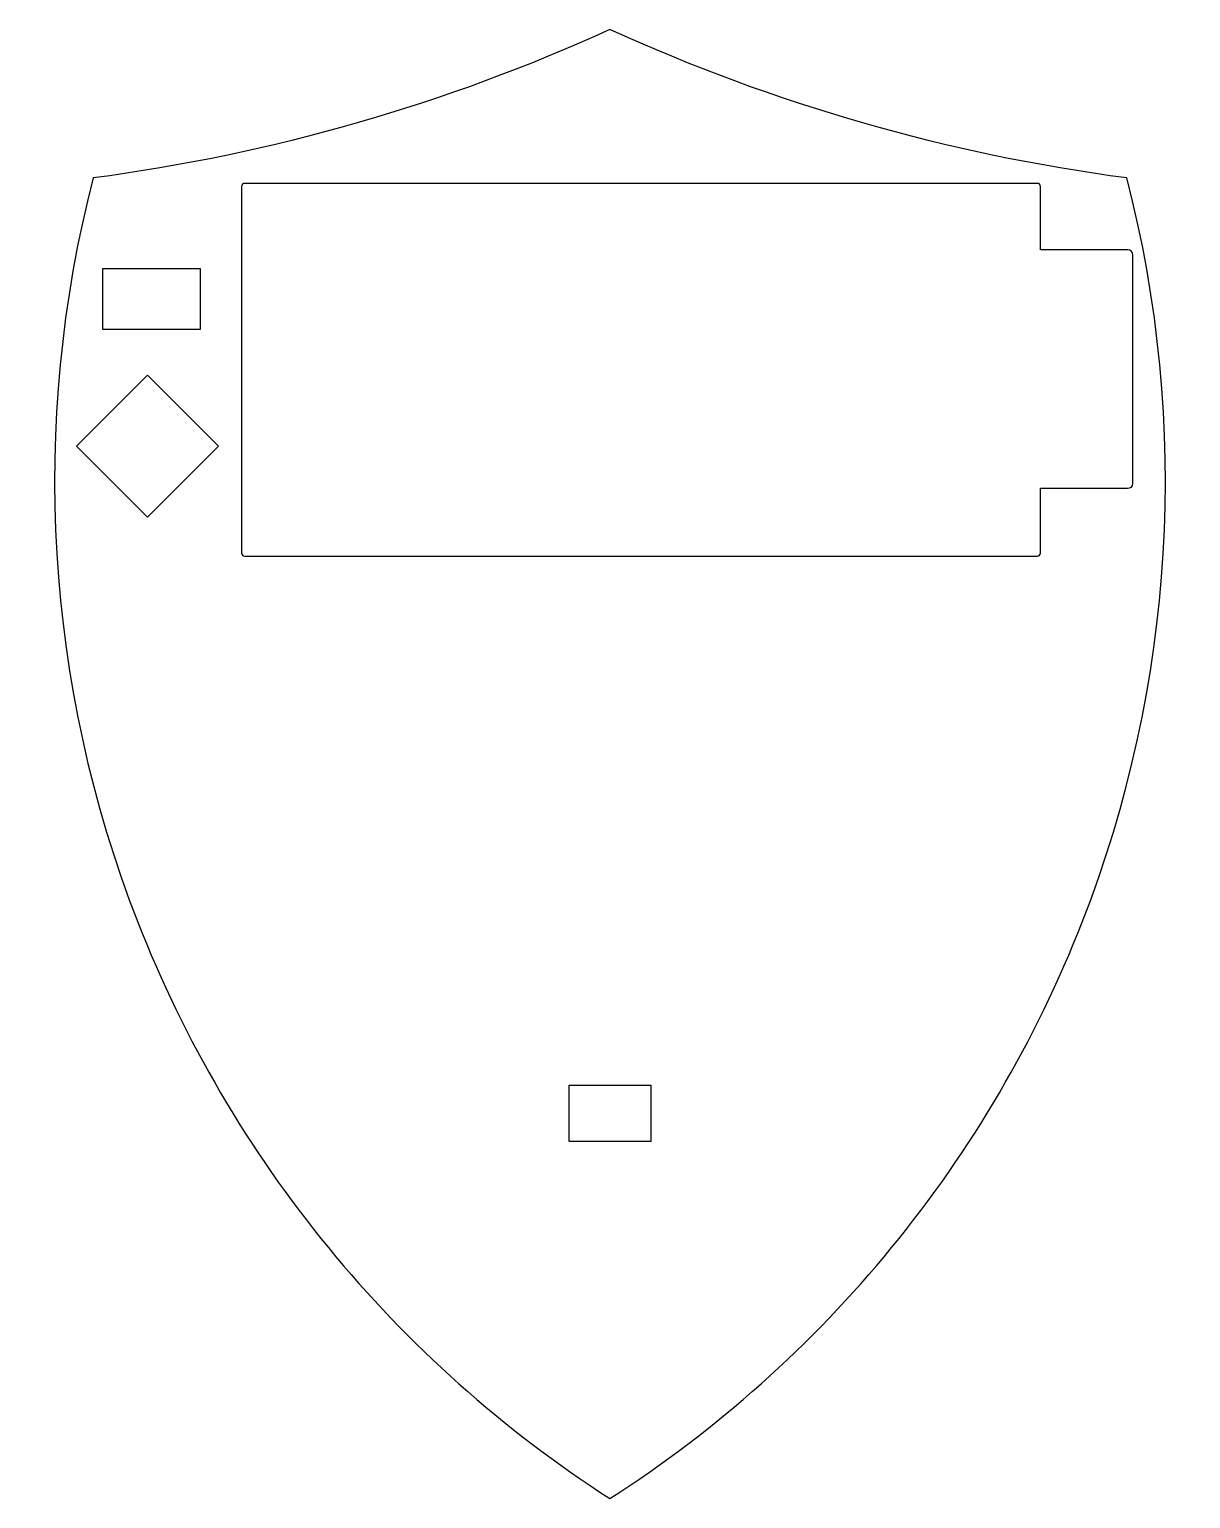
# Model space of a CAD drawing. Extents: x -1 to 115, y -292 to -147.
import ezdxf

# ---------------------------------------------------------------- set-up
doc = ezdxf.new("R2010")
doc.units = 0
doc.layers.add('edge', color=7, linetype='CONTINUOUS')
doc.layers.add('inner-cuts', color=7, linetype='CONTINUOUS')

msp = doc.modelspace()

# ---------------------------------------------------------------- linework, layer by layer
at = {"layer": 'edge', "color": 2}
msp.add_line((56.999966, -146.620294), (56.999966, -146.620294), dxfattribs=at)
for points in [[(56.999966, -146.620294), (40.731662, -154.054793), (23.446097, -159.022982), (5.713001, -161.361106)], [(108.288734, -161.361106), (90.555023, -159.023157), (73.268839, -154.054966), (56.999966, -146.620294)], [(5.713001, -161.361106), (-0.616674, -185.817576), (0.933348, -211.647855), (10.142232, -235.171887)], [(103.858724, -235.172227), (113.067938, -211.648175), (114.618235, -185.817764), (108.288734, -161.361106)], [(10.142232, -235.171887), (19.351117, -258.695909), (35.749105, -278.713702), (56.999966, -292.373308)], [(56.999966, -292.373308), (78.251152, -278.713956), (94.649506, -258.69629), (103.858724, -235.172227)]]:
    msp.add_open_spline(points, degree=3, dxfattribs=at)
at = {"layer": 'inner-cuts', "color": 7}
for p, q in [((20.449425, -162.193009), (20.449425, -198.5712)), ((99.418355, -161.893286), (20.749149, -161.893286)), ((99.718594, -168.502711), (99.718594, -162.193009)), ((108.381127, -168.502711), (99.718594, -168.502711)), ((108.892208, -191.657917), (108.892208, -169.014307)), ((6.659889, -170.349238), (16.337302, -170.349238)), ((6.659889, -176.394447), (6.659889, -170.349238)), ((16.337302, -170.349238), (16.337302, -176.394447)), ((16.337302, -176.394447), (6.659889, -176.394447)), ((4.07127, -187.976163), (11.108429, -180.939004)), ((11.108429, -180.939004), (18.145588, -187.976163)), ((11.108429, -195.013322), (4.07127, -187.976163)), ((18.145588, -187.976163), (11.108429, -195.013322)), ((99.718594, -198.5712), (99.718594, -192.139025)), ((99.718594, -192.139025), (108.342369, -192.139025)), ((20.749149, -198.871441), (99.418355, -198.871441)), ((52.937682, -251.351387), (61.057693, -251.351387)), ((52.937682, -256.931394), (52.937682, -251.351387)), ((61.057693, -251.351387), (61.057693, -256.931394)), ((61.057693, -256.931394), (52.937682, -256.931394))]:
    msp.add_line(p, q, dxfattribs=at)
for points in [[(20.749149, -161.893286), (20.582949, -161.893286), (20.449425, -162.026811), (20.449425, -162.193009)], [(99.718594, -162.193009), (99.718594, -162.026811), (99.584553, -161.893286), (99.418355, -161.893286)], [(108.892208, -169.014307), (108.892737, -168.699101), (108.698482, -168.501274), (108.381127, -168.502711)], [(108.342369, -192.139025), (108.678617, -192.149132), (108.872896, -191.979862), (108.892208, -191.657917)], [(20.449425, -198.5712), (20.449425, -198.737401), (20.582949, -198.871441), (20.749149, -198.871441)], [(99.418355, -198.871441), (99.584553, -198.871441), (99.718594, -198.737401), (99.718594, -198.5712)]]:
    msp.add_open_spline(points, degree=3, dxfattribs=at)

doc.saveas('drawing.dxf')
